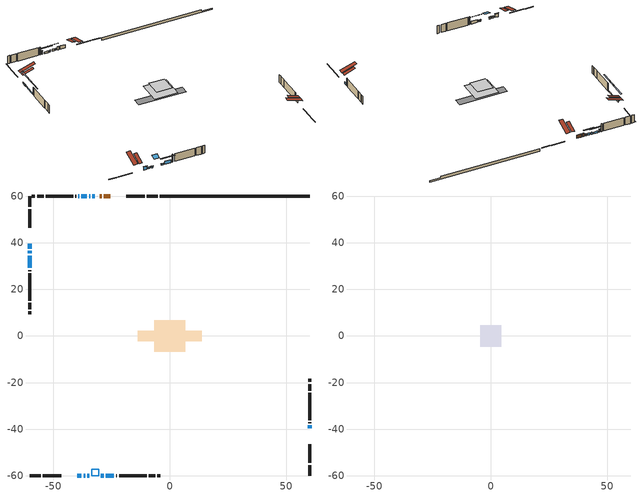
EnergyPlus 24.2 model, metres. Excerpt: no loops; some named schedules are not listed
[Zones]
conditioned space
 floor outside (Floor1 construction): -3.28,-3.28 -3.28,3.28 3.28,3.28 3.28,-3.28 z0.31
 floor adiabatic (AdiabaticFloorConstruction): -6.68,-6.68 -6.68,6.68 6.68,6.68 6.68,-6.68 z2.75
 floor foundation (Slab1 construction): -13.76,-2.32 -13.76,2.32 13.76,2.32 13.76,-2.32 z-1.37
 wall outside (RimJoist1 construction): -5.15,60.09 -9.83,60.09 / -60.09,-60.09 -55.41,-60.09 / -60.09,60.09 -60.09,55.41 / 60.09,-60.09 60.09,-55.41 z0.31:0.61
 wall outside (RimJoist2 construction): -10.76,60.09 -18.76,60.09 / -54.48,-60.09 -46.48,-60.09 / -60.09,54.48 -60.09,46.48 / 60.09,-54.48 60.09,-46.48 z0.31:0.61
 wall outside (AdiabaticWallConstruction 1): -25.6,60.09 -28.36,60.09 / -29.29,60.09 -30.12,60.09 z0.31:2.34
 wall outside (AdiabaticWallConstruction): -31.04,60.09 -31.17,60.09 / 60.09,-39.64 60.09,-38.39 / -34.19,60.09 -34.65,60.09 z0.31:1.53; -39.64,-60.09 -37.91,-60.09 z0.31:2.29; -60.09,39.64 -60.09,37.46 / -36.98,-60.09 -36.3,-60.09 / -35.37,-60.09 -34.45,-60.09 / -60.09,36.53 -60.09,35.46 / -60.09,34.53 -60.09,29.2 z0.31:1.17; -32.09,60.09 -33.26,60.09 z0.31:1.76; -35.57,60.09 -37.91,60.09 z0.31:1.38; -38.84,60.09 -39.2,60.09 / -27.49,-60.09 -23.99,-60.09 z0.31:2.06; -29.59,-60.09 -28.42,-60.09 z0.31:1.07
 wall outside (Wall1 construction): -40.12,60.09 -40.52,60.09 / -23.06,-60.09 -22.67,-60.09 / -60.09,28.27 -60.09,27.88 / 60.09,-37.47 60.09,-37.07 z0.31:5.19
 wall outside (Wall2 construction): -41.45,60.09 -53.25,60.09 / -21.74,-60.09 -9.94,-60.09 / -60.09,26.95 -60.09,15.15 / 60.09,-36.14 60.09,-24.34 z0.31:5.19
 wall outside (Wall3 construction): -54.18,60.09 -56.93,60.09 / -9.01,-60.09 -6.26,-60.09 / -60.09,14.22 -60.09,11.47 / 60.09,-23.41 60.09,-20.66 z0.31:5.19
 wall outside (Wall4 construction): -57.86,60.09 -59.16,60.09 / -5.33,-60.09 -4.02,-60.09 / -60.09,10.54 -60.09,9.23 / 60.09,-19.73 60.09,-18.43 z0.31:5.19
 wall foundation (FoundationWall1 construction): -4.22,60.09,-1.37 -4.22,60.09,0.31 53.66,60.09,0.31 53.66,60.09,-0.55 60.09,60.09,-0.55 60.09,60.09,-1.37
 window (WindowConstruction 10): -31.05,60.09 -31.17,60.09 z0.31:1.53
 window (WindowConstruction 4): -39.64,-60.09 -37.91,-60.09 z0.31:2.29
 window (WindowConstruction 5): -60.09,39.64 -60.09,37.46 z0.31:1.17
 window (WindowConstruction 6): -32.1,60.09 -33.26,60.09 z0.31:1.76
 window (WindowConstruction 7): 60.09,-39.64 60.09,-38.39 z0.31:1.53
 window (WindowConstruction 8): -36.98,-60.09 -36.3,-60.09 z0.31:1.17
 window (WindowConstruction 9): -35.37,-60.09 -34.45,-60.09 z0.31:1.17
 window (WindowConstruction 11): -34.19,60.09 -34.64,60.09 z0.31:1.53
 window (WindowConstruction 12): -60.09,36.53 -60.09,35.46 z0.31:1.17
 window (WindowConstruction 13): -60.09,34.53 -60.09,29.2 z0.31:1.17
 window (WindowConstruction): -35.57,60.09 -37.91,60.09 z0.31:1.38
 window (WindowConstruction 1): -38.84,60.09 -39.19,60.09 z0.31:2.06
 window (WindowConstruction 2): -29.59,-60.09 -28.42,-60.09 z0.31:1.07
 window (WindowConstruction 3): -27.49,-60.09 -23.99,-60.09 z0.31:2.06
 door (Door): -25.6,60.09 -28.36,60.09 z0.31:2.34
 door (Door 1): -29.29,60.09 -30.12,60.09 z0.31:2.34
 ceiling adiabatic (AdiabaticFloorConstruction): 6.68,-6.68 6.68,6.68 -6.68,6.68 -6.68,-6.68 z2.75
 roof outside (Roof2 construction): -24.67,60.09,5.19 -24.67,53.51,7.38 -22.94,53.51,7.38 -22.94,60.09,5.19; -40.57,-60.09,5.19 -40.57,-53.51,7.38 -42.3,-53.51,7.38 -42.3,-60.09,5.19; -60.09,40.57,5.19 -53.51,40.57,7.38 -53.51,42.3,7.38 -60.09,42.3,5.19; 60.09,-40.57,5.19 53.51,-40.57,7.38 53.51,-42.3,7.38 60.09,-42.3,5.19
 roof outside (AdiabaticRoofConstruction): -30.52,-60.09,5.19 -30.52,-57.24,6.14 -33.52,-57.24,6.14 -33.52,-60.09,5.19
 skylight (SkylightConstruction): -30.52,-60.09,5.19 -30.52,-57.24,6.14 -33.52,-57.24,6.14 -33.52,-60.09,5.19
attic - vented
 floor to conditioned space (Floor2 construction Reversed): -4.51,-4.51 -4.51,4.51 4.51,4.51 4.51,-4.51 z5.19
 roof outside (Roof1 construction): -22.01,60.09,5.19 -22.01,51.3,8.12 -19.69,51.3,8.12 -19.69,60.09,5.19; -43.23,-60.09,5.19 -43.23,-51.3,8.12 -45.55,-51.3,8.12 -45.55,-60.09,5.19; -60.09,43.23,5.19 -51.3,43.23,8.12 -51.3,45.55,8.12 -60.09,45.55,5.19; 60.09,-43.23,5.19 51.3,-43.23,8.12 51.3,-45.55,8.12 60.09,-45.55,5.19
shading: -37.71,-60.09 -39.84,-60.09 -39.84,-60.51 -37.71,-60.51 z2.49; -60.09,37.26 -60.09,39.84 -60.51,39.84 -60.51,37.26 z1.37; -35.75,60.09 -29.61,60.09 -29.61,60.51 -35.75,60.51 z4.25; -36.1,-60.09 -37.18,-60.09 -37.18,-60.51 -36.1,-60.51 z1.37; -34.25,-60.09 -35.57,-60.09 -35.57,-60.51 -34.25,-60.51 z1.37; -60.09,29.09 -60.09,42.9 -60.51,42.9 -60.51,29.09 z7.54; -60.09,22.83 -60.09,40.9 -60.51,40.9 -60.51,22.83 z7.54; -40.4,60.09 -33.08,60.09 -33.08,60.51 -40.4,60.51 z3.87; -39.4,60.09 -38.64,60.09 -38.64,60.51 -39.4,60.51 z2.26; -28.22,-60.09 -29.79,-60.09 -29.79,-60.51 -28.22,-60.51 z1.27; -21.5,-60.09 -29.98,-60.09 -29.98,-60.51 -21.5,-60.51 z4.55
[Building]
Building 1: Terrain=Suburbs
[Site:Location]
Edmonton Intl AP_AB: Latitude {deg}=53.31; Longitude {deg}=-113.58; Time Zone {hr}=-7; Elevation {m}=723; Keep Site Location Information=Yes
[Site:GroundTemperature:Shallow]
-1.56185, -3.61833, -3.78302, -2.80711, 1.11059, 5.01004, 8.39065, 10.5322, 10.7141, 8.97234, 5.67794, 1.89811
[Site:WaterMainsTemperature]
Calculation Method=Schedule; Temperature Schedule=mains temperature schedule
[Material] Roughness=Rough; Thermal Absorptance=0.9
Name | Thickness {m} | Conductivity {W/m-K} | Density {kg/m3} | Specific Heat {J/kg-K} | Solar Absorptance | Visible Absorptance
asphalt or fiberglass shingles | 0.00635 | 0.162714 | 1121.4 | 1465.45 | 0.4 | 0.4
asphalt or fiberglass shingles 1 | 0.00635 | 0.162714 | 1121.4 | 1465.45 | 0.7 | 0.7
ceiling loosefill ins | 0.169333 | 0.0480833 | 16.02 | 1046.75 | 0.7 | 0.7
ceiling stud and cavity | 0.1397 | 0.10237 | 65.682 | 1177.47 | 0.7 | 0.7
concrete 4.0 in. | 0.1016 | 1.803125 | 2242.8 | 837.4 | 0.7 | 0.7
concrete 8.0 in. | 0.2032 | 1.803125 | 2242.8 | 837.4 | 0.7 | 0.7
door material | 0.04445 | 0.053851 | 512.64 | 1214.23 | 0.7 | 0.7
door material 1 | 0.04445 | 0.20624 | 512.64 | 1214.23 | 0.7 | 0.7
exterior vertical ins | 0.0457286 | 0.029427 | 32.04 | 1214.23 | 0.7 | 0.7
floor covering | 0.0127 | 0.0433444 | 54.468 | 1339.84 | 0.6 | 0.6
floor rigid ins; roof rigid ins 1; wall rigid ins | 0.512978 | 0.029427 | 32.04 | 1214.23 | 0.7 | 0.7
floor stud and cavity | 0.1397 | 0.0934265 | 92.3553 | 1139.71 | 0.7 | 0.7
floor stud and cavity 1 | 0.1397 | 1.75129 | 37.0049 | 1207.88 | 0.7 | 0.7
furniture material conditioned space 1 | 0.1524 | 0.115458 | 640.8 | 1214.23 | 0.6 | 0.6
gypsum board | 0.0127 | 0.160291 | 801 | 837.4 | 0.6 | 0.6
gypsum board 1 | 0.0127 | 0.160291 | 801 | 837.4 | 0.7 | 0.7
osb sheathing 0.5 in. | 0.0127 | 0.115458 | 512.64 | 1214.23 | 0.7 | 0.7
osb sheathing 0.75 in. | 0.01905 | 0.115458 | 512.64 | 1214.23 | 0.7 | 0.7
osb sheathing 2.0 in. | 0.0508 | 0.115458 | 512.64 | 1214.23 | 0.7 | 0.7
rim joist stud and cavity | 0.0508 | 0.0292721 | 125.044 | 1163.47 | 0.6 | 0.6
rim joist stud and cavity 1 | 0.0508 | 0.182071 | 50.32683 | 1063.81 | 0.6 | 0.6
roof rigid ins | 0.103632 | 0.029427 | 32.04 | 1214.23 | 0.7 | 0.7
roof stud and cavity | 0.2032 | 0.314627 | 78.34581 | 1123.46 | 0.7 | 0.7
roof stud and cavity 1 | 0.18415 | 1.78685 | 37.0049 | 1207.88 | 0.6 | 0.6
wall stud and cavity | 0.1397 | 0.101456 | 139.0536 | 1170.24 | 0.7 | 0.7
wall stud and cavity 1 | 0.1397 | 0.0906725 | 139.0536 | 1170.24 | 0.7 | 0.7
wall stud and cavity 2 | 0.1397 | 0.0951301 | 139.0536 | 1170.24 | 0.7 | 0.7
wall stud and cavity 3 | 0.1397 | 0.102637 | 139.0536 | 1170.24 | 0.7 | 0.7
wall stud and cavity 4 | 0.0889 | 0.380278 | 52.3479 | 1209.89 | 0.7 | 0.7
wall stud and cavity 5 | 0.0889 | 0.391764 | 83.0341 | 1211.67 | 0.7 | 0.7
wood siding | 0.0254 | 0.102417 | 544.68 | 1172.36 | 0.4 | 0.4
wood siding 1; wood siding 2; wood siding 3 | 0.0254 | 0.102417 | 544.68 | 1172.36 | 0.7 | 0.7
[WindowMaterial:SimpleGlazingSystem]
Name | U-Factor {W/m2-K} | Solar Heat Gain Coefficient
SkylightMaterial | 2.74921 | 0.6822
WindowMaterial | 3.30232 | 0.66
WindowMaterial 1 | 3.267689 | 0.44
WindowMaterial 10 | 3.29381 | 0.46
WindowMaterial 11 | 5.01708 | 0.63
WindowMaterial 12 | 5.15733 | 0.65
WindowMaterial 13 | 3.28416 | 0.57
WindowMaterial 2 | 5.17323 | 0.65
WindowMaterial 3 | 2.9077 | 0.68
WindowMaterial 4 | 2.98152 | 0.59
WindowMaterial 5 | 3.28302 | 0.52
WindowMaterial 6 | 3.28813 | 0.58
WindowMaterial 7 | 2.43132 | 0.27
WindowMaterial 8 | 3.26371 | 0.52
WindowMaterial 9 | 3.25293 | 0.45
[Construction]
AdiabaticFloorConstruction: floor stud and cavity 1, floor rigid ins, osb sheathing 0.75 in., floor covering
AdiabaticRoofConstruction: asphalt or fiberglass shingles 1, roof rigid ins 1, osb sheathing 0.75 in., roof stud and cavity 1
AdiabaticWallConstruction: wood siding 2, wall rigid ins, wall stud and cavity 4, gypsum board
AdiabaticWallConstruction 1: wood siding 3, wall rigid ins, wall stud and cavity 4, gypsum board
Door: door material
Door 1: door material 1
Floor1 construction: floor stud and cavity, osb sheathing 0.75 in., floor covering
Floor2 construction Reversed: gypsum board, ceiling stud and cavity, ceiling loosefill ins
FoundationWall1 construction: concrete 8.0 in., gypsum board 1
furniture construction conditioned space 1: furniture material conditioned space 1
PartitionWallConstruction: gypsum board, wall stud and cavity 5, gypsum board
RimJoist1 construction: wood siding 1, osb sheathing 2.0 in., rim joist stud and cavity
RimJoist2 construction: wood siding 1, rim joist stud and cavity 1
Roof1 construction: asphalt or fiberglass shingles
Roof2 construction: asphalt or fiberglass shingles, roof rigid ins, osb sheathing 0.75 in., roof stud and cavity, gypsum board
SkylightConstruction: SkylightMaterial
Slab1 construction: concrete 4.0 in.
Wall1 construction: wood siding, osb sheathing 0.5 in., wall stud and cavity, gypsum board
Wall2 construction: wood siding, osb sheathing 0.5 in., wall stud and cavity 1, gypsum board
Wall3 construction: wood siding, osb sheathing 0.5 in., wall stud and cavity 2, gypsum board
Wall4 construction: wood siding, osb sheathing 0.5 in., wall stud and cavity 3, gypsum board
WindowConstruction: WindowMaterial
WindowConstruction 1: WindowMaterial 1
WindowConstruction 10: WindowMaterial 10
WindowConstruction 11: WindowMaterial 11
WindowConstruction 12: WindowMaterial 12
WindowConstruction 13: WindowMaterial 13
WindowConstruction 2: WindowMaterial 2
WindowConstruction 3: WindowMaterial 3
WindowConstruction 4: WindowMaterial 4
WindowConstruction 5: WindowMaterial 5
WindowConstruction 6: WindowMaterial 6
WindowConstruction 7: WindowMaterial 7
WindowConstruction 8: WindowMaterial 8
WindowConstruction 9: WindowMaterial 9
[Zone] Multiplier=1; Part of Total Floor Area=Yes
Name | Volume {m3}
attic - vented | 38.7352
conditioned space | 891.2
[Space]
Name | Zone | Volume {m3}
attic - vented 1 | attic - vented | 38.7352
conditioned space 1 | conditioned space | 891.2
[ZoneInfiltration:EffectiveLeakageArea]
infil attic - vented 1: Zone or Space=attic - vented 1; Schedule=Always On Discrete; Effective Air Leakage Area {cm2}=2832.7; Stack Coefficient=0.000203743; Wind Coefficient=9.64408e-06
[ZoneMixing]
whole house fan mix: Zone or Space=attic - vented; Schedule=Always On Continuous; Design Flow Rate Calculation Method=Flow/Zone; Design Flow Rate {m3/s}=0; Source Zone or Space=conditioned space
[SurfaceProperty:ExposedFoundationPerimeter]
Slab1: Exposed Perimeter Calculation Method=TotalExposedPerimeter; Total Exposed Perimeter {m}=64.313
[InternalMass] Zone or ZoneList=conditioned space; Space or SpaceList=conditioned space 1
Name | Construction | Surface Area {m2}
furniture mass conditioned space 1 | furniture construction conditioned space 1 | 139.632
partition wall mass | PartitionWallConstruction | 349.08
[Lights]
interior lighting: Zone or ZoneList or Space or SpaceList=conditioned space 1; Schedule=interior lighting schedule; Design Level Calculation Method=LightingLevel; Lighting Level {W}=343.2; Return Air Fraction=0; Fraction Radiant=0.6; Fraction Visible=0.2; Fraction Replaceable=1
[People]
occupants: Zone or ZoneList or Space or SpaceList=conditioned space 1; Number of People Schedule=occupants schedule; Number of People Calculation Method=People; Number of People=3; Fraction Radiant=0.314171; Sensible Heat Fraction=0.56303; Activity Level Schedule=occupants activity schedule; Carbon Dioxide Generation Rate {m3/s-W}=0; Enable ASHRAE 55 Comfort Warnings=No; Mean Radiant Temperature Calculation Type=EnclosureAveraged
[ElectricEquipment] Zone or ZoneList or Space or SpaceList=conditioned space 1; Design Level Calculation Method=EquipmentLevel
Name | Schedule | Design Level {W} | Fraction Latent | Fraction Radiant | Fraction Lost
clothes dryer | clothes dryer schedule | 140.772 | 0.015 | 0.081 | 0.85
clothes washer | clothes washer schedule | 32.1985 | 0.03 | 0.162 | 0.7
cooking range | cooking range schedule | 215.147 | 0.08 | 0.432 | 0.2
dishwasher | dishwasher schedule | 66.8632 | 0.3 | 0.18 | 0.4
fridge | fridge schedule | 72.9452 | 0 | 0.6 | 0
mech vent bath fan 0 | mech vent bath fan 0 schedule | 50.2 | 0 | 0 | 1
mech vent bath fan 1 | mech vent bath fan 1 schedule | 50.2 | 0 | 0 | 1
mech vent house fan | mech vent house fan schedule | 0 | 0 | 0 | 1
mech vent house fan cfis | mech vent house fan cfis schedule | 0 | 0 | 0 | 0
mech vent range fan 0 | mech vent range fan 0 schedule | 57 | 0 | 0 | 1
misc plug loads | misc plug loads schedule | 494.7 | 0.045 | 0.513 | 0.1
whole house fan | Always On Discrete | 0 | 0 | 0 | 1
[OtherEquipment] Zone or ZoneList or Space or SpaceList=conditioned space 1; Design Level Calculation Method=EquipmentLevel
Name | Fuel Type | Schedule | Design Level {W} | Fraction Latent | Fraction Radiant | Fraction Lost
clothes dryer 1 | Electricity | clothes dryer schedule | 0 | 0.015 | 0.081 | 0.85
cooking range 1 | Electricity | cooking range schedule | 0 | 0.08 | 0.432 | 0.2
general water use latent | None | general water use schedule | 62.594 | 1 | 0 | 0
general water use sensible | None | general water use schedule | -61.6891 | 0 | 0.6 | 0
mech vent house fan latent load | None | Always On Discrete | 0 | 1 | 0 | 0
mech vent house fan sensible load | None | Always On Discrete | 0 | 0 | 0 | 0
water heater energy adjustment1 | NaturalGas | Always On Discrete | 0.01 | 0 | 0 | 1
[ZoneInfiltration:DesignFlowRate] Zone or ZoneList or Space or SpaceList=conditioned space 1; Schedule=Always On Discrete; Design Flow Rate Calculation Method=Flow/Zone; Design Flow Rate {m3/s}=0
infil flow; natural vent flow; whole house fan flow
[Foundation:Kiva]
Foundation Kiva 1: Initial Indoor Air Temperature {C}=18; Wall Height Above Grade {m}=0.309982; Wall Depth Below Slab {m}=0.2032; Custom Block Material Name 1=exterior vertical ins; Custom Block Depth 1 {m}=1.68; Custom Block X Position 1 {m}=0.2159; Custom Block Z Position 1 {m}=0
[Foundation:Kiva:Settings]
Soil Conductivity {W/m-K}=0.849921; Soil Density {kg/m3}=1842.3; Soil Specific Heat {J/kg-K}=418.7; Ground Solar Absorptivity=0.9; Ground Thermal Absorptivity=0.9; Ground Surface Roughness {m}=0.03; Far-Field Width {m}=40; Deep-Ground Boundary Condition=ZeroFlux; Deep-Ground Depth {m}=40; Minimum Cell Dimension {m}=0.2; Maximum Cell Growth Coefficient=3; Simulation Timestep=Timestep
[Exterior:Lights]
exterior lighting: Schedule=exterior lighting schedule; Design Level {W}=75.6
[Schedule:Constant]
Name | Hourly Value
Always On Continuous; mech vent house fan schedule; mech vent house fan cfis schedule; Always On Discrete | 1
occupants activity schedule | 117.228
fridge schedule | 0
[Schedule:Week:Daily]
interior lighting schedule Week Rule - Jan1-Jan27: interior lighting schedule day, interior lighting schedule day, interior lighting schedule day, interior lighting schedule day, interior lighting schedule day, interior lighting schedule day, interior lighting schedule day, interior lighting schedule default day, interior lighting schedule default day, interior lighting schedule default day, interior lighting schedule default day, interior lighting schedule default day
interior lighting schedule Week Rule - Jan28-Feb3: interior lighting schedule day, interior lighting schedule day, interior lighting schedule day, interior lighting schedule day, interior lighting schedule day 1, interior lighting schedule day 1, interior lighting schedule day 1, interior lighting schedule default day, interior lighting schedule default day, interior lighting schedule default day, interior lighting schedule default day, interior lighting schedule default day
interior lighting schedule Week Rule - Feb4-Feb24: interior lighting schedule day 1, interior lighting schedule day 1, interior lighting schedule day 1, interior lighting schedule day 1, interior lighting schedule day 1, interior lighting schedule day 1, interior lighting schedule day 1, interior lighting schedule default day, interior lighting schedule default day, interior lighting schedule default day, interior lighting schedule default day, interior lighting schedule default day
interior lighting schedule Week Rule - Feb25-Mar3: interior lighting schedule day 1, interior lighting schedule day 1, interior lighting schedule day 1, interior lighting schedule day 1, interior lighting schedule day 2, interior lighting schedule day 2, interior lighting schedule day 2, interior lighting schedule default day, interior lighting schedule default day, interior lighting schedule default day, interior lighting schedule default day, interior lighting schedule default day
interior lighting schedule Week Rule - Mar4-Mar31: interior lighting schedule day 2, interior lighting schedule day 2, interior lighting schedule day 2, interior lighting schedule day 2, interior lighting schedule day 2, interior lighting schedule day 2, interior lighting schedule day 2, interior lighting schedule default day, interior lighting schedule default day, interior lighting schedule default day, interior lighting schedule default day, interior lighting schedule default day
interior lighting schedule Week Rule - Apr1-Apr28: interior lighting schedule day 3, interior lighting schedule day 3, interior lighting schedule day 3, interior lighting schedule day 3, interior lighting schedule day 3, interior lighting schedule day 3, interior lighting schedule day 3, interior lighting schedule default day, interior lighting schedule default day, interior lighting schedule default day, interior lighting schedule default day, interior lighting schedule default day
interior lighting schedule Week Rule - Apr29-May5: interior lighting schedule day 3, interior lighting schedule day 3, interior lighting schedule day 4, interior lighting schedule day 4, interior lighting schedule day 4, interior lighting schedule day 4, interior lighting schedule day 4, interior lighting schedule default day, interior lighting schedule default day, interior lighting schedule default day, interior lighting schedule default day, interior lighting schedule default day
interior lighting schedule Week Rule - May6-May26: interior lighting schedule day 4, interior lighting schedule day 4, interior lighting schedule day 4, interior lighting schedule day 4, interior lighting schedule day 4, interior lighting schedule day 4, interior lighting schedule day 4, interior lighting schedule default day, interior lighting schedule default day, interior lighting schedule default day, interior lighting schedule default day, interior lighting schedule default day
interior lighting schedule Week Rule - May27-Jun2: interior lighting schedule day 4, interior lighting schedule day 4, interior lighting schedule day 4, interior lighting schedule day 4, interior lighting schedule day 4, interior lighting schedule day 5, interior lighting schedule day 5, interior lighting schedule default day, interior lighting schedule default day, interior lighting schedule default day, interior lighting schedule default day, interior lighting schedule default day
interior lighting schedule Week Rule - Jun3-Jun30: interior lighting schedule day 5, interior lighting schedule day 5, interior lighting schedule day 5, interior lighting schedule day 5, interior lighting schedule day 5, interior lighting schedule day 5, interior lighting schedule day 5, interior lighting schedule default day, interior lighting schedule default day, interior lighting schedule default day, interior lighting schedule default day, interior lighting schedule default day
interior lighting schedule Week Rule - Jul1-Jul28: interior lighting schedule day 6, interior lighting schedule day 6, interior lighting schedule day 6, interior lighting schedule day 6, interior lighting schedule day 6, interior lighting schedule day 6, interior lighting schedule day 6, interior lighting schedule default day, interior lighting schedule default day, interior lighting schedule default day, interior lighting schedule default day, interior lighting schedule default day
interior lighting schedule Week Rule - Jul29-Aug4: interior lighting schedule day 6, interior lighting schedule day 6, interior lighting schedule day 6, interior lighting schedule day 7, interior lighting schedule day 7, interior lighting schedule day 7, interior lighting schedule day 7, interior lighting schedule default day, interior lighting schedule default day, interior lighting schedule default day, interior lighting schedule default day, interior lighting schedule default day
interior lighting schedule Week Rule - Aug5-Aug25: interior lighting schedule day 7, interior lighting schedule day 7, interior lighting schedule day 7, interior lighting schedule day 7, interior lighting schedule day 7, interior lighting schedule day 7, interior lighting schedule day 7, interior lighting schedule default day, interior lighting schedule default day, interior lighting schedule default day, interior lighting schedule default day, interior lighting schedule default day
interior lighting schedule Week Rule - Aug26-Sep1: interior lighting schedule day 7, interior lighting schedule day 7, interior lighting schedule day 7, interior lighting schedule day 7, interior lighting schedule day 7, interior lighting schedule day 7, interior lighting schedule day 8, interior lighting schedule default day, interior lighting schedule default day, interior lighting schedule default day, interior lighting schedule default day, interior lighting schedule default day
interior lighting schedule Week Rule - Sep2-Sep29: interior lighting schedule day 8, interior lighting schedule day 8, interior lighting schedule day 8, interior lighting schedule day 8, interior lighting schedule day 8, interior lighting schedule day 8, interior lighting schedule day 8, interior lighting schedule default day, interior lighting schedule default day, interior lighting schedule default day, interior lighting schedule default day, interior lighting schedule default day
interior lighting schedule Week Rule - Sep30-Oct6: interior lighting schedule day 8, interior lighting schedule day 9, interior lighting schedule day 9, interior lighting schedule day 9, interior lighting schedule day 9, interior lighting schedule day 9, interior lighting schedule day 9, interior lighting schedule default day, interior lighting schedule default day, interior lighting schedule default day, interior lighting schedule default day, interior lighting schedule default day
interior lighting schedule Week Rule - Oct7-Oct27: interior lighting schedule day 9, interior lighting schedule day 9, interior lighting schedule day 9, interior lighting schedule day 9, interior lighting schedule day 9, interior lighting schedule day 9, interior lighting schedule day 9, interior lighting schedule default day, interior lighting schedule default day, interior lighting schedule default day, interior lighting schedule default day, interior lighting schedule default day
interior lighting schedule Week Rule - Oct28-Nov3: interior lighting schedule day 9, interior lighting schedule day 9, interior lighting schedule day 9, interior lighting schedule day 9, interior lighting schedule day 10, interior lighting schedule day 10, interior lighting schedule day 10, interior lighting schedule default day, interior lighting schedule default day, interior lighting schedule default day, interior lighting schedule default day, interior lighting schedule default day
interior lighting schedule Week Rule - Nov4-Nov24: interior lighting schedule day 10, interior lighting schedule day 10, interior lighting schedule day 10, interior lighting schedule day 10, interior lighting schedule day 10, interior lighting schedule day 10, interior lighting schedule day 10, interior lighting schedule default day, interior lighting schedule default day, interior lighting schedule default day, interior lighting schedule default day, interior lighting schedule default day
interior lighting schedule Week Rule - Nov25-Dec1: interior lighting schedule day 10, interior lighting schedule day 10, interior lighting schedule day 10, interior lighting schedule day 10, interior lighting schedule day 10, interior lighting schedule day 10, interior lighting schedule day 11, interior lighting schedule default day, interior lighting schedule default day, interior lighting schedule default day, interior lighting schedule default day, interior lighting schedule default day
interior lighting schedule Week Rule - Dec2-Dec31: interior lighting schedule day 11, interior lighting schedule day 11, interior lighting schedule day 11, interior lighting schedule day 11, interior lighting schedule day 11, interior lighting schedule day 11, interior lighting schedule day 11, interior lighting schedule default day, interior lighting schedule default day, interior lighting schedule default day, interior lighting schedule default day, interior lighting schedule default day
occupants schedule Week Rule - Jan1-Dec31: occupants schedule day, occupants schedule day, occupants schedule day, occupants schedule day, occupants schedule day, occupants schedule day, occupants schedule day, occupants schedule default day, occupants schedule default day, occupants schedule default day, occupants schedule default day, occupants schedule default day
clothes dryer schedule Week Rule - Jan1-Dec31: clothes dryer schedule day, clothes dryer schedule day, clothes dryer schedule day, clothes dryer schedule day, clothes dryer schedule day, clothes dryer schedule day, clothes dryer schedule day, clothes dryer schedule default day, clothes dryer schedule default day, clothes dryer schedule default day, clothes dryer schedule default day, clothes dryer schedule default day
clothes washer schedule Week Rule - Jan1-Dec31: clothes washer schedule day, clothes washer schedule day, clothes washer schedule day, clothes washer schedule day, clothes washer schedule day, clothes washer schedule day, clothes washer schedule day, clothes washer schedule default day, clothes washer schedule default day, clothes washer schedule default day, clothes washer schedule default day, clothes washer schedule default day
cooking range schedule Week Rule - Jan1-Dec31: cooking range schedule day, cooking range schedule day, cooking range schedule day, cooking range schedule day, cooking range schedule day, cooking range schedule day, cooking range schedule day, cooking range schedule default day, cooking range schedule default day, cooking range schedule default day, cooking range schedule default day, cooking range schedule default day
dishwasher schedule Week Rule - Jan1-Dec31: dishwasher schedule day, dishwasher schedule day, dishwasher schedule day, dishwasher schedule day, dishwasher schedule day, dishwasher schedule day, dishwasher schedule day, dishwasher schedule default day, dishwasher schedule default day, dishwasher schedule default day, dishwasher schedule default day, dishwasher schedule default day
mech vent bath fan 0 schedule Week Rule - Jan1-Dec31: mech vent bath fan 0 schedule day, mech vent bath fan 0 schedule day, mech vent bath fan 0 schedule day, mech vent bath fan 0 schedule day, mech vent bath fan 0 schedule day, mech vent bath fan 0 schedule day, mech vent bath fan 0 schedule day, mech vent bath fan 0 schedule default day, mech vent bath fan 0 schedule default day, mech vent bath fan 0 schedule default day, mech vent bath fan 0 schedule default day, mech vent bath fan 0 schedule default day
mech vent bath fan 1 schedule Week Rule - Jan1-Dec31: mech vent bath fan 1 schedule day, mech vent bath fan 1 schedule day, mech vent bath fan 1 schedule day, mech vent bath fan 1 schedule day, mech vent bath fan 1 schedule day, mech vent bath fan 1 schedule day, mech vent bath fan 1 schedule day, mech vent bath fan 1 schedule default day, mech vent bath fan 1 schedule default day, mech vent bath fan 1 schedule default day, mech vent bath fan 1 schedule default day, mech vent bath fan 1 schedule default day
mech vent range fan 0 schedule Week Rule - Jan1-Dec31: mech vent range fan 0 schedule day, mech vent range fan 0 schedule day, mech vent range fan 0 schedule day, mech vent range fan 0 schedule day, mech vent range fan 0 schedule day, mech vent range fan 0 schedule day, mech vent range fan 0 schedule day, mech vent range fan 0 schedule default day, mech vent range fan 0 schedule default day, mech vent range fan 0 schedule default day, mech vent range fan 0 schedule default day, mech vent range fan 0 schedule default day
misc plug loads schedule Week Rule - Jan1-Dec31: misc plug loads schedule day, misc plug loads schedule day, misc plug loads schedule day, misc plug loads schedule day, misc plug loads schedule day, misc plug loads schedule day, misc plug loads schedule day, misc plug loads schedule default day, misc plug loads schedule default day, misc plug loads schedule default day, misc plug loads schedule default day, misc plug loads schedule default day
general water use schedule Week Rule - Jan1-Dec31: general water use schedule day, general water use schedule day, general water use schedule day, general water use schedule day, general water use schedule day, general water use schedule day, general water use schedule day, general water use schedule default day, general water use schedule default day, general water use schedule default day, general water use schedule default day, general water use schedule default day
exterior lighting schedule Week Rule - Jan1-Jan27: exterior lighting schedule day, exterior lighting schedule day, exterior lighting schedule day, exterior lighting schedule day, exterior lighting schedule day, exterior lighting schedule day, exterior lighting schedule day, exterior lighting schedule default day, exterior lighting schedule default day, exterior lighting schedule default day, exterior lighting schedule default day, exterior lighting schedule default day
exterior lighting schedule Week Rule - Jan28-Feb3: exterior lighting schedule day, exterior lighting schedule day, exterior lighting schedule day, exterior lighting schedule day, exterior lighting schedule day 1, exterior lighting schedule day 1, exterior lighting schedule day 1, exterior lighting schedule default day, exterior lighting schedule default day, exterior lighting schedule default day, exterior lighting schedule default day, exterior lighting schedule default day
exterior lighting schedule Week Rule - Feb4-Feb24: exterior lighting schedule day 1, exterior lighting schedule day 1, exterior lighting schedule day 1, exterior lighting schedule day 1, exterior lighting schedule day 1, exterior lighting schedule day 1, exterior lighting schedule day 1, exterior lighting schedule default day, exterior lighting schedule default day, exterior lighting schedule default day, exterior lighting schedule default day, exterior lighting schedule default day
exterior lighting schedule Week Rule - Feb25-Mar3: exterior lighting schedule day 1, exterior lighting schedule day 1, exterior lighting schedule day 1, exterior lighting schedule day 1, exterior lighting schedule day 2, exterior lighting schedule day 2, exterior lighting schedule day 2, exterior lighting schedule default day, exterior lighting schedule default day, exterior lighting schedule default day, exterior lighting schedule default day, exterior lighting schedule default day
exterior lighting schedule Week Rule - Mar4-Mar31: exterior lighting schedule day 2, exterior lighting schedule day 2, exterior lighting schedule day 2, exterior lighting schedule day 2, exterior lighting schedule day 2, exterior lighting schedule day 2, exterior lighting schedule day 2, exterior lighting schedule default day, exterior lighting schedule default day, exterior lighting schedule default day, exterior lighting schedule default day, exterior lighting schedule default day
exterior lighting schedule Week Rule - Apr1-Apr28: exterior lighting schedule day 3, exterior lighting schedule day 3, exterior lighting schedule day 3, exterior lighting schedule day 3, exterior lighting schedule day 3, exterior lighting schedule day 3, exterior lighting schedule day 3, exterior lighting schedule default day, exterior lighting schedule default day, exterior lighting schedule default day, exterior lighting schedule default day, exterior lighting schedule default day
exterior lighting schedule Week Rule - Apr29-May5: exterior lighting schedule day 3, exterior lighting schedule day 3, exterior lighting schedule day 4, exterior lighting schedule day 4, exterior lighting schedule day 4, exterior lighting schedule day 4, exterior lighting schedule day 4, exterior lighting schedule default day, exterior lighting schedule default day, exterior lighting schedule default day, exterior lighting schedule default day, exterior lighting schedule default day
exterior lighting schedule Week Rule - May6-May26: exterior lighting schedule day 4, exterior lighting schedule day 4, exterior lighting schedule day 4, exterior lighting schedule day 4, exterior lighting schedule day 4, exterior lighting schedule day 4, exterior lighting schedule day 4, exterior lighting schedule default day, exterior lighting schedule default day, exterior lighting schedule default day, exterior lighting schedule default day, exterior lighting schedule default day
exterior lighting schedule Week Rule - May27-Jun2: exterior lighting schedule day 4, exterior lighting schedule day 4, exterior lighting schedule day 4, exterior lighting schedule day 4, exterior lighting schedule day 4, exterior lighting schedule day 5, exterior lighting schedule day 5, exterior lighting schedule default day, exterior lighting schedule default day, exterior lighting schedule default day, exterior lighting schedule default day, exterior lighting schedule default day
[Schedule:Year]
interior lighting schedule: interior lighting schedule Week Rule - Jan1-Jan27, 1, 1, 1, 27, interior lighting schedule Week Rule - Jan28-Feb3, 1, 28, 2, 3, interior lighting schedule Week Rule - Feb4-Feb24, 2, 4, 2, 24, interior lighting schedule Week Rule - Feb25-Mar3, 2, 25, 3, 3, interior lighting schedule Week Rule - Mar4-Mar31, 3, 4, 3, 31, interior lighting schedule Week Rule - Apr1-Apr28, 4, 1, 4, 28, interior lighting schedule Week Rule - Apr29-May5, 4, 29, 5, 5, interior lighting schedule Week Rule - May6-May26, 5, 6, 5, 26, interior lighting schedule Week Rule - May27-Jun2, 5, 27, 6, 2, interior lighting schedule Week Rule - Jun3-Jun30, 6, 3, 6, 30, interior lighting schedule Week Rule - Jul1-Jul28, 7, 1, 7, 28, interior lighting schedule Week Rule - Jul29-Aug4, 7, 29, 8, 4, interior lighting schedule Week Rule - Aug5-Aug25, 8, 5, 8, 25, interior lighting schedule Week Rule - Aug26-Sep1, 8, 26, 9, 1, interior lighting schedule Week Rule - Sep2-Sep29, 9, 2, 9, 29, interior lighting schedule Week Rule - Sep30-Oct6, 9, 30, 10, 6, interior lighting schedule Week Rule - Oct7-Oct27, 10, 7, 10, 27, interior lighting schedule Week Rule - Oct28-Nov3, 10, 28, 11, 3, interior lighting schedule Week Rule - Nov4-Nov24, 11, 4, 11, 24, interior lighting schedule Week Rule - Nov25-Dec1, 11, 25, 12, 1, interior lighting schedule Week Rule - Dec2-Dec31, 12, 2, 12, 31
occupants schedule: occupants schedule Week Rule - Jan1-Dec31, 1, 1, 12, 31
clothes dryer schedule: clothes dryer schedule Week Rule - Jan1-Dec31, 1, 1, 12, 31
clothes washer schedule: clothes washer schedule Week Rule - Jan1-Dec31, 1, 1, 12, 31
cooking range schedule: cooking range schedule Week Rule - Jan1-Dec31, 1, 1, 12, 31
dishwasher schedule: dishwasher schedule Week Rule - Jan1-Dec31, 1, 1, 12, 31
mech vent bath fan 0 schedule: mech vent bath fan 0 schedule Week Rule - Jan1-Dec31, 1, 1, 12, 31
mech vent bath fan 1 schedule: mech vent bath fan 1 schedule Week Rule - Jan1-Dec31, 1, 1, 12, 31
mech vent range fan 0 schedule: mech vent range fan 0 schedule Week Rule - Jan1-Dec31, 1, 1, 12, 31
misc plug loads schedule: misc plug loads schedule Week Rule - Jan1-Dec31, 1, 1, 12, 31
general water use schedule: general water use schedule Week Rule - Jan1-Dec31, 1, 1, 12, 31
exterior lighting schedule: exterior lighting schedule Week Rule - Jan1-Jan27, 1, 1, 1, 27, exterior lighting schedule Week Rule - Jan28-Feb3, 1, 28, 2, 3, exterior lighting schedule Week Rule - Feb4-Feb24, 2, 4, 2, 24, exterior lighting schedule Week Rule - Feb25-Mar3, 2, 25, 3, 3, exterior lighting schedule Week Rule - Mar4-Mar31, 3, 4, 3, 31, exterior lighting schedule Week Rule - Apr1-Apr28, 4, 1, 4, 28, exterior lighting schedule Week Rule - Apr29-May5, 4, 29, 5, 5, exterior lighting schedule Week Rule - May6-May26, 5, 6, 5, 26, exterior lighting schedule Week Rule - May27-Jun2, 5, 27, 6, 2, exterior lighting schedule Week Rule - Jun3-Jun30, 6, 3, 6, 30, exterior lighting schedule Week Rule - Jul1-Jul28, 7, 1, 7, 28, exterior lighting schedule Week Rule - Jul29-Aug4, 7, 29, 8, 4, exterior lighting schedule Week Rule - Aug5-Aug25, 8, 5, 8, 25, exterior lighting schedule Week Rule - Aug26-Sep1, 8, 26, 9, 1, exterior lighting schedule Week Rule - Sep2-Sep29, 9, 2, 9, 29, exterior lighting schedule Week Rule - Sep30-Oct6, 9, 30, 10, 6, exterior lighting schedule Week Rule - Oct7-Oct27, 10, 7, 10, 27, exterior lighting schedule Week Rule - Oct28-Nov3, 10, 28, 11, 3, exterior lighting schedule Week Rule - Nov4-Nov24, 11, 4, 11, 24, exterior lighting schedule Week Rule - Nov25-Dec1, 11, 25, 12, 1, exterior lighting schedule Week Rule - Dec2-Dec31, 12, 2, 12, 31
[Schedule:Compact]
mains temperature schedule: Through: 01/01, For: AllDays, Until: 24:00, 3.97167, Through: 01/02, For: AllDays, Until: 24:00, 3.90778, Through: 01/03, For: AllDays, Until: 24:00, 3.84556, Through: 01/04, For: AllDays, Until: 24:00, 3.78389, Through: 01/05, For: AllDays, Until: 24:00, 3.72278, Through: 01/06, For: AllDays, Until: 24:00, 3.66278, Through: 01/07, For: AllDays, Until: 24:00, 3.60389, Through: 01/08, For: AllDays, Until: 24:00, 3.54556, Through: 01/09, For: AllDays, Until: 24:00, 3.48833, Through: 01/10, For: AllDays, Until: 24:00, 3.43167, Through: 01/11, For: AllDays, Until: 24:00, 3.37611, Through: 01/12, For: AllDays, Until: 24:00, 3.32167, Through: 01/13, For: AllDays, Until: 24:00, 3.26833, Through: 01/14, For: AllDays, Until: 24:00, 3.21556, Through: 01/15, For: AllDays, Until: 24:00, 3.16444, Through: 01/16, For: AllDays, Until: 24:00, 3.11389, Through: 01/17, For: AllDays, Until: 24:00, 3.06444, Through: 01/18, For: AllDays, Until: 24:00, 3.01611, Through: 01/19, For: AllDays, Until: 24:00, 2.96889, Through: 01/20, For: AllDays, Until: 24:00, 2.92278, Through: 01/21, For: AllDays, Until: 24:00, 2.87722, Through: 01/22, For: AllDays, Until: 24:00, 2.83333, Through: 01/23, For: AllDays, Until: 24:00, 2.79056, Through: 01/24, For: AllDays, Until: 24:00, 2.74889, Through: 01/25, For: AllDays, Until: 24:00, 2.70833, Through: 01/26, For: AllDays, Until: 24:00, 2.66889, Through: 01/27, For: AllDays, Until: 24:00, 2.63056, Through: 01/28, For: AllDays, Until: 24:00, 2.59333, Through: 01/29, For: AllDays, Until: 24:00, 2.55778, Through: 01/30, For: AllDays, Until: 24:00, 2.52278, Through: 01/31, For: AllDays, Until: 24:00, 2.48944, Through: 02/01, For: AllDays, Until: 24:00, 2.45722, Through: 02/02, For: AllDays, Until: 24:00, 2.42611, Through: 02/03, For: AllDays, Until: 24:00, 2.39667, Through: 02/04, For: AllDays, Until: 24:00, 2.36833, Through: 02/05, For: AllDays, Until: 24:00, 2.34111, Through: 02/06, For: AllDays, Until: 24:00, 2.315, Through: 02/07, For: AllDays, Until: 24:00, 2.29056, Through: 02/08, For: AllDays, Until: 24:00, 2.26722, Through: 02/09, For: AllDays, Until: 24:00, 2.245, Through: 02/10, For: AllDays, Until: 24:00, 2.22444, Through: 02/11, For: AllDays, Until: 24:00, 2.20444, Through: 02/12, For: AllDays, Until: 24:00, 2.18667, Through: 02/13, For: AllDays, Until: 24:00, 2.17, Through: 02/14, For: AllDays, Until: 24:00, 2.15444, Through: 02/15, For: AllDays, Until: 24:00, 2.14, Through: 02/16, For: AllDays, Until: 24:00, 2.12722, Through: 02/17, For: AllDays, Until: 24:00, 2.11556, Through: 02/18, For: AllDays, Until: 24:00, 2.10556, Through: 02/19, For: AllDays, Until: 24:00, 2.09667, Through: 02/20, For: AllDays, Until: 24:00, 2.08889, Through: 02/21, For: AllDays, Until: 24:00, 2.08278, Through: 02/22, For: AllDays, Until: 24:00, 2.07833, Through: 02/23, For: AllDays, Until: 24:00, 2.07444, Through: 02/24, For: AllDays, Until: 24:00, 2.07278, Through: 02/25, For: AllDays, Until: 24:00, 2.07167, Through: 02/26, For: AllDays, Until: 24:00, 2.07222, Through: 02/27, For: AllDays, Until: 24:00, 2.07444, Through: 02/28, For: AllDays, Until: 24:00, 2.07778, Through: 03/01, For: AllDays, Until: 24:00, 2.08222, Through: 03/02, For: AllDays, Until: 24:00, 2.08833, Through: 03/03, For: AllDays, Until: 24:00, 2.09556, Through: 03/04, For: AllDays, Until: 24:00, 2.10444, Through: 03/05, For: AllDays, Until: 24:00, 2.11444, Through: 03/06, For: AllDays, Until: 24:00, 2.12556, Through: 03/07, For: AllDays, Until: 24:00, 2.13833, Through: 03/08, For: AllDays, Until: 24:00, 2.15278, Through: 03/09, For: AllDays, Until: 24:00, 2.16778, Through: 03/10, For: AllDays, Until: 24:00, 2.18444, Through: 03/11, For: AllDays, Until: 24:00, 2.20278, Through: 03/12, For: AllDays, Until: 24:00, 2.22167, Through: 03/13, For: AllDays, Until: 24:00, 2.24278, Through: 03/14, For: AllDays, Until: 24:00, 2.26444, Through: 03/15, For: AllDays, Until: 24:00, 2.28778, Through: 03/16, For: AllDays, Until: 24:00, 2.31222, Through: 03/17, For: AllDays, Until: 24:00, 2.33778, Through: 03/18, For: AllDays, Until: 24:00, 2.365, Through: 03/19, For: AllDays, Until: 24:00, 2.39333, Through: 03/20, For: AllDays, Until: 24:00, 2.42278, Through: 03/21, For: AllDays, Until: 24:00, 2.45389, Through: 03/22, For: AllDays, Until: 24:00, 2.48611, Through: 03/23, For: AllDays, Until: 24:00, 2.51889, Through: 03/24, For: AllDays, Until: 24:00, 2.55389, Through: 03/25, For: AllDays, Until: 24:00, 2.58944, Through: 03/26, For: AllDays, Until: 24:00, 2.62611, Through: 03/27, For: AllDays, Until: 24:00, 2.66444, Through: 03/28, For: AllDays, Until: 24:00, 2.70389, Through: 03/29, For: AllDays, Until: 24:00, 2.74389, Through: 03/30, For: AllDays, Until: 24:00, 2.78556, Through: 03/31, For: AllDays, Until: 24:00, 2.82833, Through: 04/01, For: AllDays, Until: 24:00, 2.87222, Through: 04/02, For: AllDays, Until: 24:00, 2.91722, Through: 04/03, For: AllDays, Until: 24:00, 2.96333, Through: 04/04, For: AllDays, Until: 24:00, 3.01056, Through: 04/05, For: AllDays, Until: 24:00, 3.05889, Through: 04/06, For: AllDays, Until: 24:00, 3.10833, Through: 04/07, For: AllDays, Until: 24:00, 3.15833, Through: 04/08, For: AllDays, Until: 24:00, 3.21, Through: 04/09, For: AllDays, Until: 24:00, 3.26222, Through: 04/10, For: AllDays, Until: 24:00, 3.31556, Through: 04/11, For: AllDays, Until: 24:00, 3.37, Through: 04/12, For: AllDays, Until: 24:00, 3.42556, Through: 04/13, For: AllDays, Until: 24:00, 3.48167, Through: 04/14, For: AllDays, Until: 24:00, 3.53889, Through: 04/15, For: AllDays, Until: 24:00, 3.59722, Through: 04/16, For: AllDays, Until: 24:00, 3.65611, Through: 04/17, For: AllDays, Until: 24:00, 3.71611, Through: 04/18, For: AllDays, Until: 24:00, 3.77667, Through: 04/19, For: AllDays, Until: 24:00, 3.83833, Through: 04/20, For: AllDays, Until: 24:00, 3.90111, Through: 04/21, For: AllDays, Until: 24:00, 3.96444, Through: 04/22, For: AllDays, Until: 24:00, 4.02833, Through: 04/23, For: AllDays, Until: 24:00, 4.09333, Through: 04/24, For: AllDays, Until: 24:00, 4.15889, Through: 04/25, For: AllDays, Until: 24:00, 4.225, Through: 04/26, For: AllDays, Until: 24:00, 4.29222, Through: 04/27, For: AllDays, Until: 24:00, 4.36, Through: 04/28, For: AllDays, Until: 24:00, 4.42833, Through: 04/29, For: AllDays, Until: 24:00, 4.49722, Through: 04/30, For: AllDays, Until: 24:00, 4.56667, Through: 05/01, For: AllDays, Until: 24:00, 4.63722, Through: 05/02, For: AllDays, Until: 24:00, 4.70833, Through: 05/03, For: AllDays, Until: 24:00, 4.77944, Through: 05/04, For: AllDays, Until: 24:00, 4.85167, Through: 05/05, For: AllDays, Until: 24:00, 4.92389, Through: 05/06, For: AllDays, Until: 24:00, 4.99722, Through: 05/07, For: AllDays, Until: 24:00, 5.07056, Through: 05/08, For: AllDays, Until: 24:00, 5.145, Through: 05/09, For: AllDays, Until: 24:00, 5.21944, Through: 05/10, For: AllDays, Until: 24:00, 5.29389, Through: 05/11, For: AllDays, Until: 24:00, 5.36944, Through: 05/12, For: AllDays, Until: 24:00, 5.445, Through: 05/13, For: AllDays, Until: 24:00, 5.52111, Through: 05/14, For: AllDays, Until: 24:00, 5.59722, Through: 05/15, For: AllDays, Until: 24:00, 5.67389, Through: 05/16, For: AllDays, Until: 24:00, 5.75056, Through: 05/17, For: AllDays, Until: 24:00, 5.82778, Through: 05/18, For: AllDays, Until: 24:00, 5.90556, Through: 05/19, For: AllDays, Until: 24:00, 5.98278, Through: 05/20, For: AllDays, Until: 24:00, 6.06056, Through: 05/21, For: AllDays, Until: 24:00, 6.13889, Through: 05/22, For: AllDays, Until: 24:00, 6.21667, Through: 05/23, For: AllDays, Until: 24:00, 6.295, Through: 05/24, For: AllDays, Until: 24:00, 6.37333, Through: 05/25, For: AllDays, Until: 24:00, 6.45222, Through: 05/26, For: AllDays, Until: 24:00, 6.53056, Through: 05/27, For: AllDays, Until: 24:00, 6.60889, Through: 05/28, For: AllDays, Until: 24:00, 6.68778, Through: 05/29, For: AllDays, Until: 24:00, 6.76611, Through: 05/30, For: AllDays, Until: 24:00, 6.84444, Through: 05/31, For: AllDays, Until: 24:00, 6.92278, Through: 06/01, For: AllDays, Until: 24:00, 7.00111, Through: 06/02, For: AllDays, Until: 24:00, 7.07944, Through: 06/03, For: AllDays, Until: 24:00, 7.15778, Through: 06/04, For: AllDays, Until: 24:00, 7.23556, Through: 06/05, For: AllDays, Until: 24:00, 7.31333, Through: 06/06, For: AllDays, Until: 24:00, 7.39056, Through: 06/07, For: AllDays, Until: 24:00, 7.46833, Through: 06/08, For: AllDays, Until: 24:00, 7.545, Through: 06/09, For: AllDays, Until: 24:00, 7.62222, Through: 06/10, For: AllDays, Until: 24:00, 7.69833, Through: 06/11, For: AllDays, Until: 24:00, 7.775, Through: 06/12, For: AllDays, Until: 24:00, 7.85056, Through: 06/13, For: AllDays, Until: 24:00, 7.92611, Through: 06/14, For: AllDays, Until: 24:00, 8.00111, Through: 06/15, For: AllDays, Until: 24:00, 8.07611, Through: 06/16, For: AllDays, Until: 24:00, 8.15056, Through: 06/17, For: AllDays, Until: 24:00, 8.22389, Through: 06/18, For: AllDays, Until: 24:00, 8.29778, Through: 06/19, For: AllDays, Until: 24:00, 8.37056, Through: 06/20, For: AllDays, Until: 24:00, 8.44278, Through: 06/21, For: AllDays, Until: 24:00, 8.51444, Through: 06/22, For: AllDays, Until: 24:00, 8.58611, Through: 06/23, For: AllDays, Until: 24:00, 8.65667, Through: 06/24, For: AllDays, Until: 24:00, 8.72667, Through: 06/25, For: AllDays, Until: 24:00, 8.79611, Through: 06/26, For: AllDays, Until: 24:00, 8.865, Through: 06/27, For: AllDays, Until: 24:00, 8.93333, Through: 06/28, For: AllDays, Until: 24:00, 9.00056, Through: 06/29, For: AllDays, Until: 24:00, 9.06778, Through: 06/30, For: AllDays, Until: 24:00, 9.13333, Through: 07/01, For: AllDays, Until: 24:00, 9.19889, Through: 07/02, For: AllDays, Until: 24:00, 9.26333, Through: 07/03, For: AllDays, Until: 24:00, 9.32722, Through: 07/04, For: AllDays, Until: 24:00, 9.39056, Through: 07/05, For: AllDays, Until: 24:00, 9.45278, Through: 07/06, For: AllDays, Until: 24:00, 9.51389, Through: 07/07, For: AllDays, Until: 24:00, 9.57444, Through: 07/08, For: AllDays, Until: 24:00, 9.63389, Through: 07/09, For: AllDays, Until: 24:00, 9.69278, Through: 07/10, For: AllDays, Until: 24:00, 9.75056, Through: 07/11, For: AllDays, Until: 24:00, 9.80778, Through: 07/12, For: AllDays, Until: 24:00, 9.86333, Through: 07/13, For: AllDays, Until: 24:00, 9.91833, Through: 07/14, For: AllDays, Until: 24:00, 9.97278, Through: 07/15, For: AllDays, Until: 24:00, 10.0256, Through: 07/16, For: AllDays, Until: 24:00, 10.0778, Through: 07/17, For: AllDays, Until: 24:00, 10.1289, Through: 07/18, For: AllDays, Until: 24:00, 10.1789, Through: 07/19, For: AllDays, Until: 24:00, 10.2278, Through: 07/20, For: AllDays, Until: 24:00, 10.2756, Through: 07/21, For: AllDays, Until: 24:00, 10.3222, Through: 07/22, For: AllDays, Until: 24:00, 10.3683, Through: 07/23, For: AllDays, Until: 24:00, 10.4128, Through: 07/24, For: AllDays, Until: 24:00, 10.4561, Through: 07/25, For: AllDays, Until: 24:00, 10.4989, Through: 07/26, For: AllDays, Until: 24:00, 10.54, Through: 07/27, For: AllDays, Until: 24:00, 10.58, Through: 07/28, For: AllDays, Until: 24:00, 10.6189, Through: 07/29, For: AllDays, Until: 24:00, 10.6567, Through: 07/30, For: AllDays, Until: 24:00, 10.6928, Through: 07/31, For: AllDays, Until: 24:00, 10.7283, Through: 08/01, For: AllDays, Until: 24:00, 10.7622, Through: 08/02, For: AllDays, Until: 24:00, 10.7956, Through: 08/03, For: AllDays, Until: 24:00, 10.8272, Through: 08/04, For: AllDays, Until: 24:00, 10.8572, Through: 08/05, For: AllDays, Until: 24:00, 10.8867, Through: 08/06, For: AllDays, Until: 24:00, 10.9144, Through: 08/07, For: AllDays, Until: 24:00, 10.9411, Through: 08/08, For: AllDays, Until: 24:00, 10.9667, Through: 08/09, For: AllDays, Until: 24:00, 10.9906, Through: 08/10, For: AllDays, Until: 24:00, 11.0133, Through: 08/11, For: AllDays, Until: 24:00, 11.035, Through: 08/12, For: AllDays, Until: 24:00, 11.055, Through: 08/13, For: AllDays, Until: 24:00, 11.0739, Through: 08/14, For: AllDays, Until: 24:00, 11.0917, Through: 08/15, For: AllDays, Until: 24:00, 11.1078, Through: 08/16, For: AllDays, Until: 24:00, 11.1228, Through: 08/17, For: AllDays, Until: 24:00, 11.1361, Through: 08/18, For: AllDays, Until: 24:00, 11.1483, Through: 08/19, For: AllDays, Until: 24:00, 11.1594, Through: 08/20, For: AllDays, Until: 24:00, 11.1689, Through: 08/21, For: AllDays, Until: 24:00, 11.1772, Through: 08/22, For: AllDays, Until: 24:00, 11.1844, Through: 08/23, For: AllDays, Until: 24:00, 11.19, Through: 08/24, For: AllDays, Until: 24:00, 11.1939, Through: 08/25, For: AllDays, Until: 24:00, 11.1967, Through: 08/26, For: AllDays, Until: 24:00, 11.1983, Through: 08/27, For: AllDays, Until: 24:00, 11.1983, Through: 08/28, For: AllDays, Until: 24:00, 11.1972, Through: 08/29, For: AllDays, Until: 24:00, 11.195, Through: 08/30, For: AllDays, Until: 24:00, 11.1911, Through: 08/31, For: AllDays, Until: 24:00, 11.1856, Through: 09/01, For: AllDays, Until: 24:00, 11.1789, Through: 09/02, For: AllDays, Until: 24:00, 11.1711, Through: 09/03, For: AllDays, Until: 24:00, 11.1617, Through: 09/04, For: AllDays, Until: 24:00, 11.1511, Through: 09/05, For: AllDays, Until: 24:00, 11.1394, Through: 09/06, For: AllDays, Until: 24:00, 11.1261, Through: 09/07, For: AllDays, Until: 24:00, 11.1111, Through: 09/08, For: AllDays, Until: 24:00, 11.0956, Through: 09/09, For: AllDays, Until: 24:00, 11.0778, Through: 09/10, For: AllDays, Until: 24:00, 11.0594, Through: 09/11, For: AllDays, Until: 24:00, 11.0394, Through: 09/12, For: AllDays, Until: 24:00, 11.0183, Through: 09/13, For: AllDays, Until: 24:00, 10.9961, Through: 09/14, For: AllDays, Until: 24:00, 10.9722, Through: 09/15, For: AllDays, Until: 24:00, 10.9472, Through: 09/16, For: AllDays, Until: 24:00, 10.9206, Through: 09/17, For: AllDays, Until: 24:00, 10.8928, Through: 09/18, For: AllDays, Until: 24:00, 10.8639, Through: 09/19, For: AllDays, Until: 24:00, 10.8339, Through: 09/20, For: AllDays, Until: 24:00, 10.8028, Through: 09/21, For: AllDays, Until: 24:00, 10.77, Through: 09/22, For: AllDays, Until: 24:00, 10.7361, Through: 09/23, For: AllDays, Until: 24:00, 10.7011, Through: 09/24, For: AllDays, Until: 24:00, 10.665, Through: 09/25, For: AllDays, Until: 24:00, 10.6272, Through: 09/26, For: AllDays, Until: 24:00, 10.5889, Through: 09/27, For: AllDays, Until: 24:00, 10.5489, Through: 09/28, For: AllDays, Until: 24:00, 10.5078, Through: 09/29, For: AllDays, Until: 24:00, 10.4661, Through: 09/30, For: AllDays, Until: 24:00, 10.4228, Through: 10/01, For: AllDays, Until: 24:00, 10.3783, Through: 10/02, For: AllDays, Until: 24:00, 10.3328, Through: 10/03, For: AllDays, Until: 24:00, 10.2861, Through: 10/04, For: AllDays, Until: 24:00, 10.2383, Through: 10/05, For: AllDays, Until: 24:00, 10.19, Through: 10/06, For: AllDays, Until: 24:00, 10.14, Through: 10/07, For: AllDays, Until: 24:00, 10.0894, Through: 10/08, For: AllDays, Until: 24:00, 10.0372, Through: 10/09, For: AllDays, Until: 24:00, 9.98444, Through: 10/10, For: AllDays, Until: 24:00, 9.93056, Through: 10/11, For: AllDays, Until: 24:00, 9.87611, Through: 10/12, For: AllDays, Until: 24:00, 9.82, Through: 10/13, For: AllDays, Until: 24:00, 9.76333, Through: 10/14, For: AllDays, Until: 24:00, 9.70611, Through: 10/15, For: AllDays, Until: 24:00, 9.64722, Through: 10/16, For: AllDays, Until: 24:00, 9.58778, Through: 10/17, For: AllDays, Until: 24:00, 9.52778, Through: 10/18, For: AllDays, Until: 24:00, 9.46667, Through: 10/19, For: AllDays, Until: 24:00, 9.40444, Through: 10/20, For: AllDays, Until: 24:00, 9.34167, Through: 10/21, For: AllDays, Until: 24:00, 9.27778, Through: 10/22, For: AllDays, Until: 24:00, 9.21333, Through: 10/23, For: AllDays, Until: 24:00, 9.14833, Through: 10/24, For: AllDays, Until: 24:00, 9.08222, Through: 10/25, For: AllDays, Until: 24:00, 9.01556, Through: 10/26, For: AllDays, Until: 24:00, 8.94833, Through: 10/27, For: AllDays, Until: 24:00, 8.88056, Through: 10/28, For: AllDays, Until: 24:00, 8.81167, Through: 10/29, For: AllDays, Until: 24:00, 8.74222, Through: 10/30, For: AllDays, Until: 24:00, 8.67222, Through: 10/31, For: AllDays, Until: 24:00, 8.60167, Through: 11/01, For: AllDays, Until: 24:00, 8.53056, Through: 11/02, For: AllDays, Until: 24:00, 8.45889, Through: 11/03, For: AllDays, Until: 24:00, 8.38667, Through: 11/04, For: AllDays, Until: 24:00, 8.31389, Through: 11/05, For: AllDays, Until: 24:00, 8.24056, Through: 11/06, For: AllDays, Until: 24:00, 8.16667, Through: 11/07, For: AllDays, Until: 24:00, 8.09278, Through: 11/08, For: AllDays, Until: 24:00, 8.01833, Through: 11/09, For: AllDays, Until: 24:00, 7.94278, Through: 11/10, For: AllDays, Until: 24:00, 7.86778, Through: 11/11, For: AllDays, Until: 24:00, 7.79167, Through: 11/12, For: AllDays, Until: 24:00, 7.71556, Through: 11/13, For: AllDays, Until: 24:00, 7.63944, Through: 11/14, For: AllDays, Until: 24:00, 7.56222, Through: 11/15, For: AllDays, Until: 24:00, 7.48556, Through: 11/16, For: AllDays, Until: 24:00, 7.40833, Through: 11/17, For: AllDays, Until: 24:00, 7.33056, Through: 11/18, For: AllDays, Until: 24:00, 7.25278, Through: 11/19, For: AllDays, Until: 24:00, 7.175, Through: 11/20, For: AllDays, Until: 24:00, 7.09722, Through: 11/21, For: AllDays, Until: 24:00, 7.01889, Through: 11/22, For: AllDays, Until: 24:00, 6.94056, Through: 11/23, For: AllDays, Until: 24:00, 6.86222, Through: 11/24, For: AllDays, Until: 24:00, 6.78389, Through: 11/25, For: AllDays, Until: 24:00, 6.705, Through: 11/26, For: AllDays, Until: 24:00, 6.62667, Through: 11/27, For: AllDays, Until: 24:00, 6.54833, Through: 11/28, For: AllDays, Until: 24:00, 6.46944, Through: 11/29, For: AllDays, Until: 24:00, 6.39111, Through: 11/30, For: AllDays, Until: 24:00, 6.31278, Through: 12/01, For: AllDays, Until: 24:00, 6.23444, Through: 12/02, For: AllDays, Until: 24:00, 6.15611, Through: 12/03, For: AllDays, Until: 24:00, 6.07833, Through: 12/04, For: AllDays, Until: 24:00, 6.00056, Through: 12/05, For: AllDays, Until: 24:00, 5.92278, Through: 12/06, For: AllDays, Until: 24:00, 5.84556, Through: 12/07, For: AllDays, Until: 24:00, 5.76833, Through: 12/08, For: AllDays, Until: 24:00, 5.69111, Through: 12/09, For: AllDays, Until: 24:00, 5.61444, Through: 12/10, For: AllDays, Until: 24:00, 5.53778, Through: 12/11, For: AllDays, Until: 24:00, 5.46222, Through: 12/12, For: AllDays, Until: 24:00, 5.38611, Through: 12/13, For: AllDays, Until: 24:00, 5.31111, Through: 12/14, For: AllDays, Until: 24:00, 5.23611, Through: 12/15, For: AllDays, Until: 24:00, 5.16167, Through: 12/16, For: AllDays, Until: 24:00, 5.08722, Through: 12/17, For: AllDays, Until: 24:00, 5.01389, Through: 12/18, For: AllDays, Until: 24:00, 4.94056, Through: 12/19, For: AllDays, Until: 24:00, 4.86778, Through: 12/20, For: AllDays, Until: 24:00, 4.79556, Through: 12/21, For: AllDays, Until: 24:00, 4.72389, Through: 12/22, For: AllDays, Until: 24:00, 4.65333, Through: 12/23, For: AllDays, Until: 24:00, 4.58278, Through: 12/24, For: AllDays, Until: 24:00, 4.51278, Through: 12/25, For: AllDays, Until: 24:00, 4.44389, Through: 12/26, For: AllDays, Until: 24:00, 4.375, Through: 12/27, For: AllDays, Until: 24:00, 4.30722, Through: 12/28, For: AllDays, Until: 24:00, 4.24, Through: 12/29, For: AllDays, Until: 24:00, 4.17333, Through: 12/30, For: AllDays, Until: 24:00, 4.10778, Through: 12/31, For: AllDays, Until: 24:00, 4.04278
